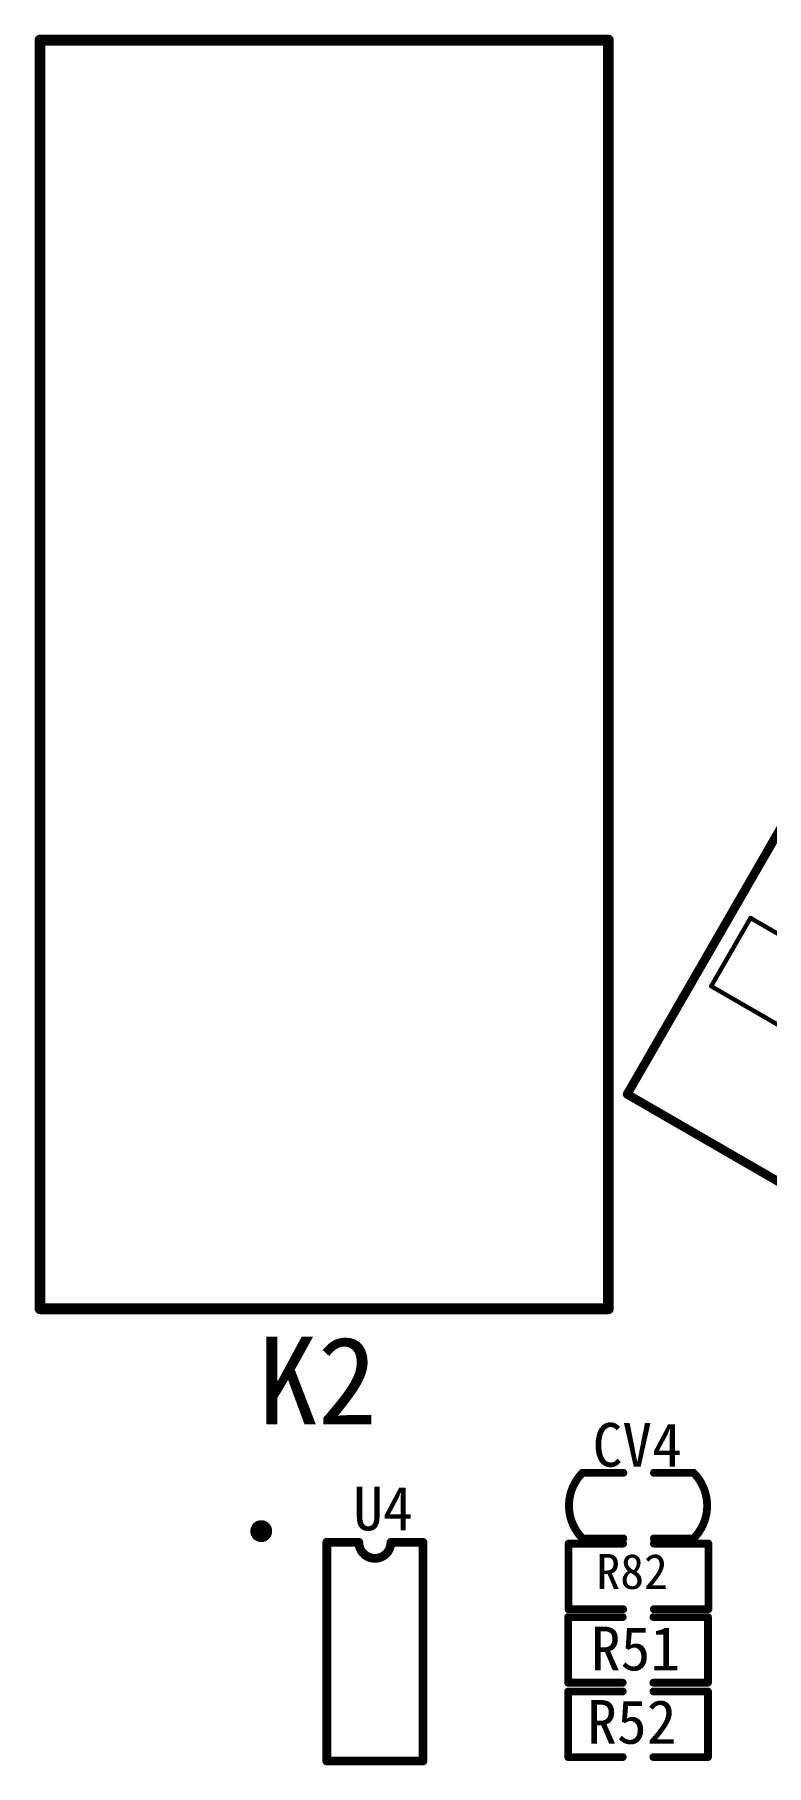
# Model space of a CAD drawing. Extents: x 761 to 1259, y 401 to 597.
# Drawn here: x 890.54 to 907.29, y 455.84 to 495.41 of the extents above; entities that cross this region are included whole.
import ezdxf

# ---------------------------------------------------------------- set-up
doc = ezdxf.new("R2010")
doc.units = 0
doc.header["$MEASUREMENT"] = 0
doc.layers.get('0').update_dxf_attribs({"linetype": 'CONTINUOUS'})
doc.layers.add('BOTTOMOVERLAY', color=7, linetype='CONTINUOUS')
doc.layers.add('KEEPOUTLAYER', color=6, linetype='CONTINUOUS')
doc.styles.get("Standard").update_dxf_attribs({"font": ''})
doc.styles.get('Standard').set_extended_font_data('SimSun')

# ---------------------------------------------------------------- blocks, each defined once
blk = doc.blocks.new('SO8_B_45')
at = {"layer": 'BOTTOMOVERLAY', "const_width": 0.2}
for points in [[(-2.5, 1.1), (2.5, 1.1)], [(-2.5, 1.1), (-2.5, -1.1)], [(2.5, 1.1), (2.5, 0.367)], [(2.5, -0.367), (2.5, -1.1)], [(-2.5, -1.1), (2.5, -1.1)]]:
    blk.add_lwpolyline(points, dxfattribs=at)
at = {"layer": 'BOTTOMOVERLAY'}
for points, const_width in [([(-2.55, 1.1, 1), (-2.45, 1.1, 1)], 0.1), ([(-2.55, 1.1, 1), (-2.45, 1.1, 1)], 0.1), ([(2.45, 1.1, 1), (2.55, 1.1, 1)], 0.1), ([(2.45, 1.1, 1), (2.55, 1.1, 1)], 0.1), ([(2.45, 0.367, 1), (2.55, 0.367, 1)], 0.1), ([(2.45, 0.367, 1), (2.55, 0.367, 1)], 0.1), ([(2.45, -0.367, 1), (2.55, -0.367, 1)], 0.1), ([(2.45, -0.367, 1), (2.55, -0.367, 1)], 0.1), ([(-2.55, -1.1, 1), (-2.45, -1.1, 1)], 0.1), ([(-2.55, -1.1, 1), (-2.45, -1.1, 1)], 0.1), ([(2.45, -1.1, 1), (2.55, -1.1, 1)], 0.1), ([(2.45, -1.1, 1), (2.55, -1.1, 1)], 0.1), ([(2.88, -2.6, 1), (2.63, -2.6, 1)], 0.25), ([(2.568, -2.6, 1), (2.692, -2.6, 1)], 0.125), ([(2.818, -2.6, 1), (2.943, -2.6, 1)], 0.125)]:
    blk.add_lwpolyline(points, format="xyb", close=True, dxfattribs=dict(at, const_width=const_width))
at = {"layer": 'BOTTOMOVERLAY', "const_width": 0.2}
blk.add_lwpolyline([(2.5, -0.367, -1), (2.5, 0.367)], format="xyb", dxfattribs=at)
blk = doc.blocks.new('0603_B_81')
at = {"layer": 'BOTTOMOVERLAY', "const_width": 0.178}
for points in [[(-0.75, 1.6), (0.75, 1.6)], [(-0.75, 1.6), (-0.75, 0.35)], [(0.75, 1.6), (0.75, 0.35)], [(-0.75, -0.35), (-0.75, -1.6)], [(0.75, -0.35), (0.75, -1.6)], [(-0.75, -1.6), (0.75, -1.6)]]:
    blk.add_lwpolyline(points, dxfattribs=at)
at = {"layer": 'BOTTOMOVERLAY', "const_width": 0.0889}
for points in [[(-0.794, 1.6, 1), (-0.706, 1.6, 1)], [(-0.794, 1.6, 1), (-0.706, 1.6, 1)], [(0.706, 1.6, 1), (0.794, 1.6, 1)], [(0.706, 1.6, 1), (0.794, 1.6, 1)], [(-0.794, 0.35, 1), (-0.706, 0.35, 1)], [(0.706, 0.35, 1), (0.794, 0.35, 1)], [(-0.794, -0.35, 1), (-0.706, -0.35, 1)], [(0.706, -0.35, 1), (0.794, -0.35, 1)], [(-0.794, -1.6, 1), (-0.706, -1.6, 1)], [(-0.794, -1.6, 1), (-0.706, -1.6, 1)], [(0.706, -1.6, 1), (0.794, -1.6, 1)], [(0.706, -1.6, 1), (0.794, -1.6, 1)]]:
    blk.add_lwpolyline(points, format="xyb", close=True, dxfattribs=at)
blk = doc.blocks.new('0603_B_82')
at = {"layer": 'BOTTOMOVERLAY', "const_width": 0.178}
for points in [[(0.75, 1.6), (-0.75, 1.6)], [(-0.75, 1.6), (-0.75, 0.35)], [(0.75, 1.6), (0.75, 0.35)], [(-0.75, -0.35), (-0.75, -1.6)], [(0.75, -0.35), (0.75, -1.6)], [(0.75, -1.6), (-0.75, -1.6)]]:
    blk.add_lwpolyline(points, dxfattribs=at)
at = {"layer": 'BOTTOMOVERLAY', "const_width": 0.0889}
for points in [[(-0.794, 1.6, 1), (-0.706, 1.6, 1)], [(-0.794, 1.6, 1), (-0.706, 1.6, 1)], [(0.706, 1.6, 1), (0.794, 1.6, 1)], [(0.706, 1.6, 1), (0.794, 1.6, 1)], [(-0.794, 0.35, 1), (-0.706, 0.35, 1)], [(0.706, 0.35, 1), (0.794, 0.35, 1)], [(-0.794, -0.35, 1), (-0.706, -0.35, 1)], [(0.706, -0.35, 1), (0.794, -0.35, 1)], [(-0.794, -1.6, 1), (-0.706, -1.6, 1)], [(-0.794, -1.6, 1), (-0.706, -1.6, 1)], [(0.706, -1.6, 1), (0.794, -1.6, 1)], [(0.706, -1.6, 1), (0.794, -1.6, 1)]]:
    blk.add_lwpolyline(points, format="xyb", close=True, dxfattribs=at)
blk = doc.blocks.new('0603C_B_205')
at = {"layer": 'BOTTOMOVERLAY', "const_width": 0.18}
for points in [[(-0.75, 1.257, -0.414214), (0.75, 1.257)], [(0.75, -1.283, -0.414214), (-0.75, -1.283)]]:
    blk.add_lwpolyline(points, format="xyb", dxfattribs=at)
for points in [[(-0.75, 0.35), (-0.75, 1.257)], [(0.75, 0.35), (0.75, 1.257)], [(-0.75, -1.283), (-0.75, -0.35)], [(0.75, -1.283), (0.75, -0.35)]]:
    blk.add_lwpolyline(points, dxfattribs=at)
at = {"layer": 'BOTTOMOVERLAY', "const_width": 0.09}
for points in [[(-0.795, 1.257, 1), (-0.705, 1.257, 1)], [(-0.795, 1.257, 1), (-0.705, 1.257, 1)], [(0.705, 1.257, 1), (0.795, 1.257, 1)], [(0.705, 1.257, 1), (0.795, 1.257, 1)], [(-0.795, 0.35, 1), (-0.705, 0.35, 1)], [(0.705, 0.35, 1), (0.795, 0.35, 1)], [(-0.795, -0.35, 1), (-0.705, -0.35, 1)], [(0.705, -0.35, 1), (0.795, -0.35, 1)], [(-0.795, -1.283, 1), (-0.705, -1.283, 1)], [(-0.795, -1.283, 1), (-0.705, -1.283, 1)], [(0.705, -1.283, 1), (0.795, -1.283, 1)], [(0.705, -1.283, 1), (0.795, -1.283, 1)]]:
    blk.add_lwpolyline(points, format="xyb", close=True, dxfattribs=at)
blk = doc.blocks.new('DIP20___1_B_219')
at = {"layer": 'BOTTOMOVERLAY', "const_width": 0.2}
for points in [[(-4.025, 7.15), (3.975, 7.15)], [(-4.025, -7.15), (-4.025, 7.15)], [(3.975, -7.15), (3.975, 7.15)], [(-4.025, -7.15), (3.975, -7.15)], [(-1.225, -20.63), (-1.225, -7.15)], [(1.175, -20.63), (1.175, -7.15)], [(-1.225, -20.63), (1.175, -20.63)]]:
    blk.add_lwpolyline(points, dxfattribs=at)
at = {"layer": 'BOTTOMOVERLAY', "const_width": 0.1}
for points in [[(-4.075, 7.15, 1), (-3.975, 7.15, 1)], [(-4.075, 7.15, 1), (-3.975, 7.15, 1)], [(3.925, 7.15, 1), (4.025, 7.15, 1)], [(3.925, 7.15, 1), (4.025, 7.15, 1)], [(-4.075, -7.15, 1), (-3.975, -7.15, 1)], [(-4.075, -7.15, 1), (-3.975, -7.15, 1)], [(-1.275, -7.15, 1), (-1.175, -7.15, 1)], [(1.125, -7.15, 1), (1.225, -7.15, 1)], [(3.925, -7.15, 1), (4.025, -7.15, 1)], [(3.925, -7.15, 1), (4.025, -7.15, 1)], [(-1.275, -20.63, 1), (-1.175, -20.63, 1)], [(-1.275, -20.63, 1), (-1.175, -20.63, 1)], [(1.125, -20.63, 1), (1.225, -20.63, 1)], [(1.125, -20.63, 1), (1.225, -20.63, 1)]]:
    blk.add_lwpolyline(points, format="xyb", close=True, dxfattribs=at)
at = {"layer": 'KEEPOUTLAYER', "const_width": 0.1}
for points in [[(-0.925, -6.78), (-0.925, 6.72)], [(-0.925, 6.72), (0.875, 6.72)], [(0.875, -6.78), (0.875, 6.72)], [(-0.925, -6.78), (0.875, -6.78)]]:
    blk.add_lwpolyline(points, dxfattribs=at)
at = {"layer": 'KEEPOUTLAYER', "const_width": 0.05}
for points in [[(-0.95, 6.72, 1), (-0.9, 6.72, 1)], [(-0.95, 6.72, 1), (-0.9, 6.72, 1)], [(0.85, 6.72, 1), (0.9, 6.72, 1)], [(0.85, 6.72, 1), (0.9, 6.72, 1)], [(-0.95, -6.78, 1), (-0.9, -6.78, 1)], [(-0.95, -6.78, 1), (-0.9, -6.78, 1)], [(0.85, -6.78, 1), (0.9, -6.78, 1)], [(0.85, -6.78, 1), (0.9, -6.78, 1)]]:
    blk.add_lwpolyline(points, format="xyb", close=True, dxfattribs=at)
blk = doc.blocks.new('___4_B_221')
at = {"layer": 'BOTTOMOVERLAY', "const_width": 0.25}
for points in [[(6.5, 14.55), (-6.5, 14.55)], [(-6.5, 14.55), (-6.5, -14.45)], [(6.5, 14.55), (6.5, -14.45)], [(6.5, -14.45), (-6.5, -14.45)]]:
    blk.add_lwpolyline(points, dxfattribs=at)
at = {"layer": 'BOTTOMOVERLAY', "const_width": 0.125}
for points in [[(-6.562, 14.55, 1), (-6.438, 14.55, 1)], [(-6.562, 14.55, 1), (-6.438, 14.55, 1)], [(6.438, 14.55, 1), (6.562, 14.55, 1)], [(6.438, 14.55, 1), (6.562, 14.55, 1)], [(-6.562, -14.45, 1), (-6.438, -14.45, 1)], [(-6.562, -14.45, 1), (-6.438, -14.45, 1)], [(6.438, -14.45, 1), (6.562, -14.45, 1)], [(6.438, -14.45, 1), (6.562, -14.45, 1)]]:
    blk.add_lwpolyline(points, format="xyb", close=True, dxfattribs=at)
blk = doc.blocks.new('0603_B_227')
at = {"layer": 'BOTTOMOVERLAY', "const_width": 0.178}
for points in [[(-0.75, 1.6), (-0.75, 0.35)], [(-0.75, 1.6), (0.75, 1.6)], [(0.75, 1.6), (0.75, 0.35)], [(-0.75, -0.35), (-0.75, -1.6)], [(0.75, -0.35), (0.75, -1.6)], [(-0.75, -1.6), (0.75, -1.6)]]:
    blk.add_lwpolyline(points, dxfattribs=at)
at = {"layer": 'BOTTOMOVERLAY', "const_width": 0.0889}
for points in [[(-0.794, 1.6, 1), (-0.706, 1.6, 1)], [(-0.794, 1.6, 1), (-0.706, 1.6, 1)], [(0.706, 1.6, 1), (0.794, 1.6, 1)], [(0.706, 1.6, 1), (0.794, 1.6, 1)], [(-0.794, 0.35, 1), (-0.706, 0.35, 1)], [(0.706, 0.35, 1), (0.794, 0.35, 1)], [(-0.794, -0.35, 1), (-0.706, -0.35, 1)], [(0.706, -0.35, 1), (0.794, -0.35, 1)], [(-0.794, -1.6, 1), (-0.706, -1.6, 1)], [(-0.794, -1.6, 1), (-0.706, -1.6, 1)], [(0.706, -1.6, 1), (0.794, -1.6, 1)], [(0.706, -1.6, 1), (0.794, -1.6, 1)]]:
    blk.add_lwpolyline(points, format="xyb", close=True, dxfattribs=at)

msp = doc.modelspace()

# ---------------------------------------------------------------- block references
at = {"xscale": -1}
for name, p, rotation in [('___4_B_221', (897.169, 480.83), 180), ('DIP20___1_B_219', (912.279, 471.05), 59.99999999999946), ('0603C_B_205', (904.362, 461.778), 270), ('SO8_B_45', (898.329, 458.44), 270), ('0603_B_227', (904.359, 460.16), 270), ('0603_B_82', (904.349, 458.48), 270), ('0603_B_81', (904.349, 456.78), 270)]:
    msp.add_blockref(name, p, dxfattribs=dict(at, rotation=rotation))

# ---------------------------------------------------------------- texts
at = {"layer": 'BOTTOMOVERLAY'}
for s, height, p in [('K2', 2, (895.659, 463.64)), ('CV4', 1, (903.309, 462.669)), ('U4', 1, (897.834, 461.214)), ('R82', 0.8, (903.397, 459.874)), ('R51', 1, (903.271, 458.011)), ('R52', 1, (903.188, 456.334))]:
    msp.add_text(s, height=height, dxfattribs=at).set_placement(p)

doc.saveas('drawing.dxf')
